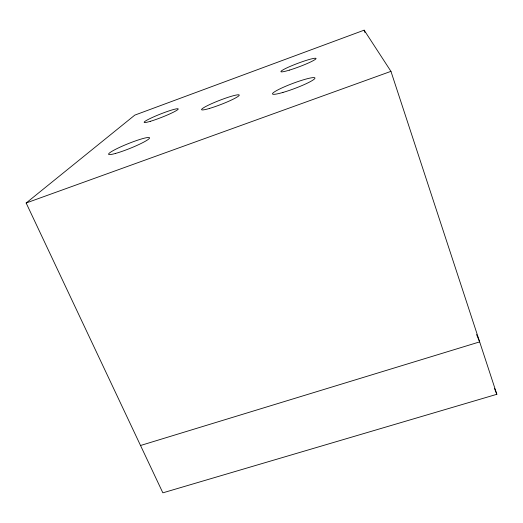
<?xml version="1.0" encoding="UTF-8"?>
<svg xmlns="http://www.w3.org/2000/svg" width="523" height="523" viewBox="0 0 523 523"><rect width="100%" height="100%" fill="white"/><g stroke="black" fill="none" stroke-linecap="round" stroke-linejoin="round"><path stroke-width="0.78" d="M26.15 203.002L134.803 115.112L364.152 30.164L390.949 71.35L496.85 394.296L162.856 492.836L26.15 203.002L390.949 71.35M140.53 445.498L479.663 341.885L476.571 334.517M494.444 388.406L496.85 394.296M364.152 30.164L364.923 32.485M282.963 92.434A22.672 2.707 -20.6 0 0 314.97 78.149A22.672 2.707 -20.6 0 0 283.244 87.328A22.672 2.707 -20.6 0 0 282.963 92.434M115.335 153.494A22.084 2.53 -21.9 0 0 149.147 138.634A22.084 2.53 -21.9 0 0 122.82 145.917A22.084 2.53 -21.9 0 0 115.335 153.494M209.377 108.47A20.188 2.164 -21.2 0 0 239.148 95.448A20.188 2.164 -21.2 0 0 212.671 103.214A20.188 2.164 -21.2 0 0 209.377 108.47M289.546 70.082A18.802 1.857 -20.6 0 0 316.055 58.537A18.802 1.857 -20.6 0 0 289.742 66.584A18.802 1.857 -20.6 0 0 289.546 70.082M150.264 121.343A18.298 1.759 -21.5 0 0 178.01 109.392A18.298 1.759 -21.5 0 0 155.455 116.093A18.298 1.759 -21.5 0 0 150.264 121.343"/></g></svg>
